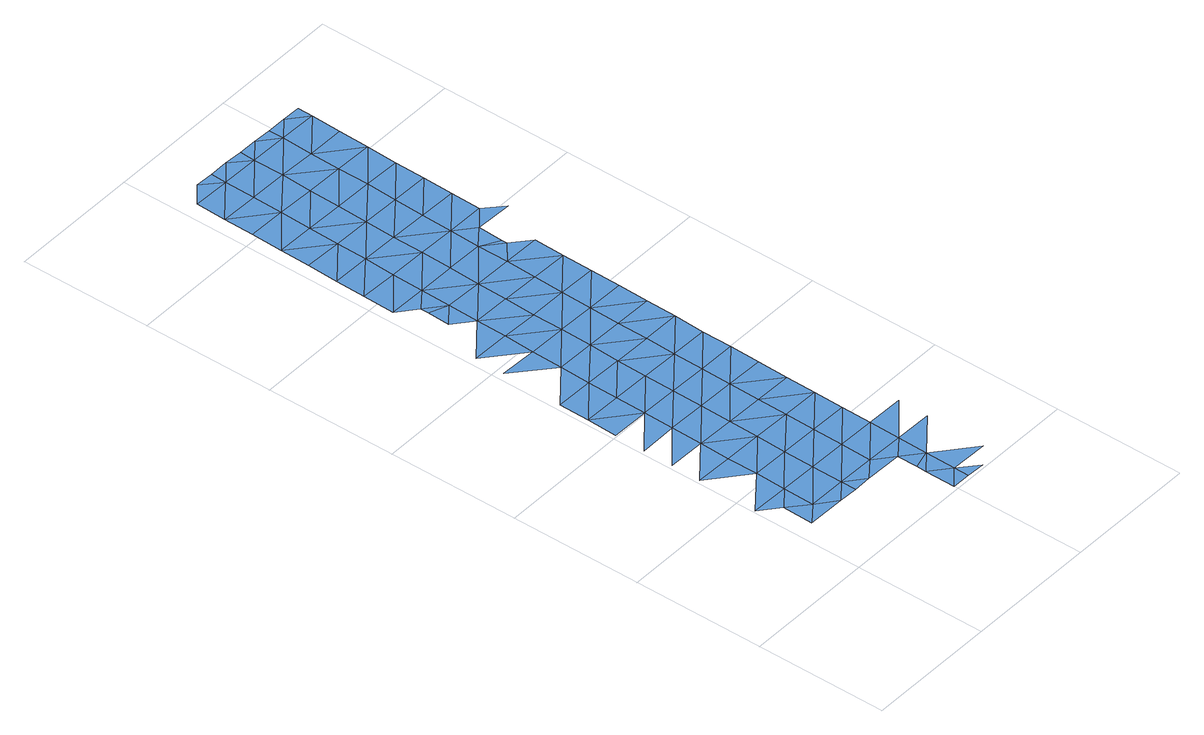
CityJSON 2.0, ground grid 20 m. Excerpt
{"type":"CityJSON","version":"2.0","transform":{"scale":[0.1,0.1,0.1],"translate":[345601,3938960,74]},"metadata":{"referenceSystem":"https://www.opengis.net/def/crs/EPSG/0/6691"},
"CityObjects":{
"waterbody1":{"type":"WaterBody","attributes":{"name":"6","class":"1140","function":"1","WaterBodyRiverFloodingRiskAttribute.description":"3","WaterBodyRiverFloodingRiskAttribute.rankOrg":"1","WaterBodyRiverFloodingRiskAttribute.adminType":"2","WaterBodyRiverFloodingRiskAttribute.scale":"L1"},"geometry":[{"type":"MultiSurface","lod":"1","boundaries":[[[0,1,2]],[[3,1,4]],[[0,4,1]],[[2,5,0]],[[3,4,6]],[[7,0,5]],[[8,6,9]],[[10,11,12]],[[13,7,5]],[[8,9,10]],[[4,0,14]],[[14,0,7]],[[14,15,4]],[[6,4,15]],[[16,17,18]],[[7,13,19]],[[20,11,18]],[[9,6,21]],[[19,22,7]],[[10,9,21]],[[23,14,7]],[[6,15,21]],[[24,16,18]],[[10,25,11]],[[26,16,27]],[[22,23,7]],[[28,25,10]],[[29,15,14]],[[28,10,21]],[[16,24,27]],[[11,30,18]],[[31,22,19]],[[26,27,32]],[[29,14,23]],[[33,34,35]],[[11,25,30]],[[21,15,36]],[[37,38,32]],[[39,35,34]],[[24,18,40]],[[37,41,42]],[[39,43,44]],[[36,15,29]],[[28,21,36]],[[45,23,22]],[[40,46,24]],[[44,43,31]],[[47,25,28]],[[18,30,40]],[[48,32,27]],[[39,34,43]],[[27,24,46]],[[33,49,34]],[[22,31,50]],[[51,47,28]],[[52,29,23]],[[53,30,25]],[[28,36,51]],[[42,41,54]],[[31,43,50]],[[45,52,23]],[[34,55,43]],[[22,50,45]],[[48,27,46]],[[48,56,32]],[[37,56,41]],[[57,58,59]],[[54,60,61]],[[61,60,62]],[[37,32,56]],[[60,57,62]],[[63,50,43]],[[64,46,40]],[[25,47,53]],[[36,29,65]],[[41,66,54]],[[40,30,64]],[[60,58,57]],[[67,59,68]],[[51,36,65]],[[64,30,53]],[[69,45,50]],[[29,52,65]],[[51,70,47]],[[68,71,67]],[[72,60,54]],[[59,58,68]],[[41,56,66]],[[66,73,54]],[[74,67,71]],[[48,46,75]],[[70,51,65]],[[72,58,60]],[[75,46,64]],[[70,76,47]],[[47,77,53]],[[78,74,79]],[[72,54,73]],[[80,64,53]],[[79,74,71]],[[81,78,79]],[[48,75,82]],[[56,48,83]],[[56,84,66]],[[58,85,68]],[[83,48,82]],[[84,73,66]],[[47,76,77]],[[86,75,64]],[[87,85,58]],[[87,58,72]],[[68,85,71]],[[88,81,79]],[[80,53,77]],[[89,81,90]],[[80,86,64]],[[91,72,73]],[[56,83,84]],[[92,89,90]],[[81,88,90]],[[85,93,71]],[[82,75,86]],[[91,73,84]],[[94,95,92]],[[86,96,82]],[[91,97,72]],[[72,98,87]],[[79,71,99]],[[95,100,101]],[[92,90,94]],[[101,92,95]],[[83,82,96]],[[97,98,72]],[[99,71,93]],[[88,79,99]],[[96,102,83]],[[87,103,85]],[[103,93,85]],[[84,83,104]],[[105,88,99]],[[90,88,106]],[[107,100,95]],[[104,108,84]],[[83,102,104]],[[91,108,97]],[[87,98,103]],[[109,99,93]],[[91,84,108]],[[88,105,106]],[[110,95,94]],[[111,98,97]],[[94,90,112]],[[112,90,106]],[[113,105,99]],[[107,95,114]],[[93,103,115]],[[116,117,98]],[[98,117,103]],[[116,98,111]],[[109,93,115]],[[109,113,99]],[[118,97,108]],[[110,94,112]],[[111,97,118]],[[119,106,105]],[[114,95,110]],[[117,120,103]],[[119,112,106]],[[121,115,103]],[[122,114,110]],[[120,121,103]],[[119,105,113]],[[123,109,115]],[[124,120,117]],[[110,125,122]],[[121,123,115]],[[126,113,109]],[[127,112,119]],[[110,112,128]],[[110,128,125]],[[129,119,113]],[[112,127,128]],[[126,109,123]],[[130,125,128]],[[127,119,129]],[[113,126,129]],[[129,131,127]],[[127,132,128]],[[128,133,130]],[[128,132,133]],[[127,131,132]],[[134,133,132]]]}]}
},
"vertices":[
[60,124,3],[32,148,3],[31,102,3],[4,172,3],[61,171,3],[88,101,3],[62,217,3],[117,123,3],[6,264,3],[62,263,3],[63,309,3],[64,356,3],[7,310,3],[117,100,3],[117,170,3],[118,216,3],[9,449,3],[8,403,3],[65,402,3],[144,100,3],[7,356,3],[119,262,3],[173,122,3],[174,169,3],[66,448,3],[121,355,3],[10,495,3],[66,494,3],[120,308,3],[175,215,3],[121,401,3],[201,99,3],[67,540,4],[228,6,3],[228,29,3],[200,6,3],[176,261,3],[68,587,4],[11,588,5],[200,53,3],[122,447,3],[69,633,5],[12,634,5],[229,75,3],[201,67,3],[231,168,3],[123,493,3],[177,354,3],[124,539,4],[256,5,3],[230,121,3],[176,307,3],[231,214,3],[178,400,3],[70,679,5],[285,28,3],[125,586,4],[42,749,6],[71,771,6],[15,772,6],[70,725,6],[42,703,5],[42,736,6],[286,120,3],[179,446,3],[232,260,3],[125,632,4],[15,819,7],[72,818,6],[287,167,3],[233,306,3],[73,864,7],[127,724,5],[126,678,5],[16,865,7],[180,492,3],[234,353,3],[235,399,3],[17,911,8],[74,910,7],[235,445,3],[18,957,8],[180,538,4],[181,585,4],[182,631,4],[129,817,6],[236,491,4],[128,770,6],[74,956,8],[19,1004,9],[75,1003,9],[183,677,5],[19,1050,9],[129,863,7],[76,1049,9],[77,1095,9],[237,537,4],[184,723,5],[184,770,5],[130,909,7],[49,1119,10],[20,1096,10],[238,584,4],[185,816,6],[239,630,4],[131,955,8],[132,1002,8],[77,1118,10],[239,676,4],[187,908,7],[133,1094,9],[212,746,5],[133,1048,9],[188,954,8],[105,1118,10],[186,862,6],[212,754,5],[213,792,6],[240,722,5],[188,1001,8],[242,815,6],[243,861,6],[134,1117,9],[243,907,7],[270,791,5],[162,1117,9],[244,953,7],[189,1047,8],[190,1093,9],[245,1000,8],[190,1116,9],[246,1046,8],[247,1092,9],[219,1116,9],[247,1115,9]
]}
